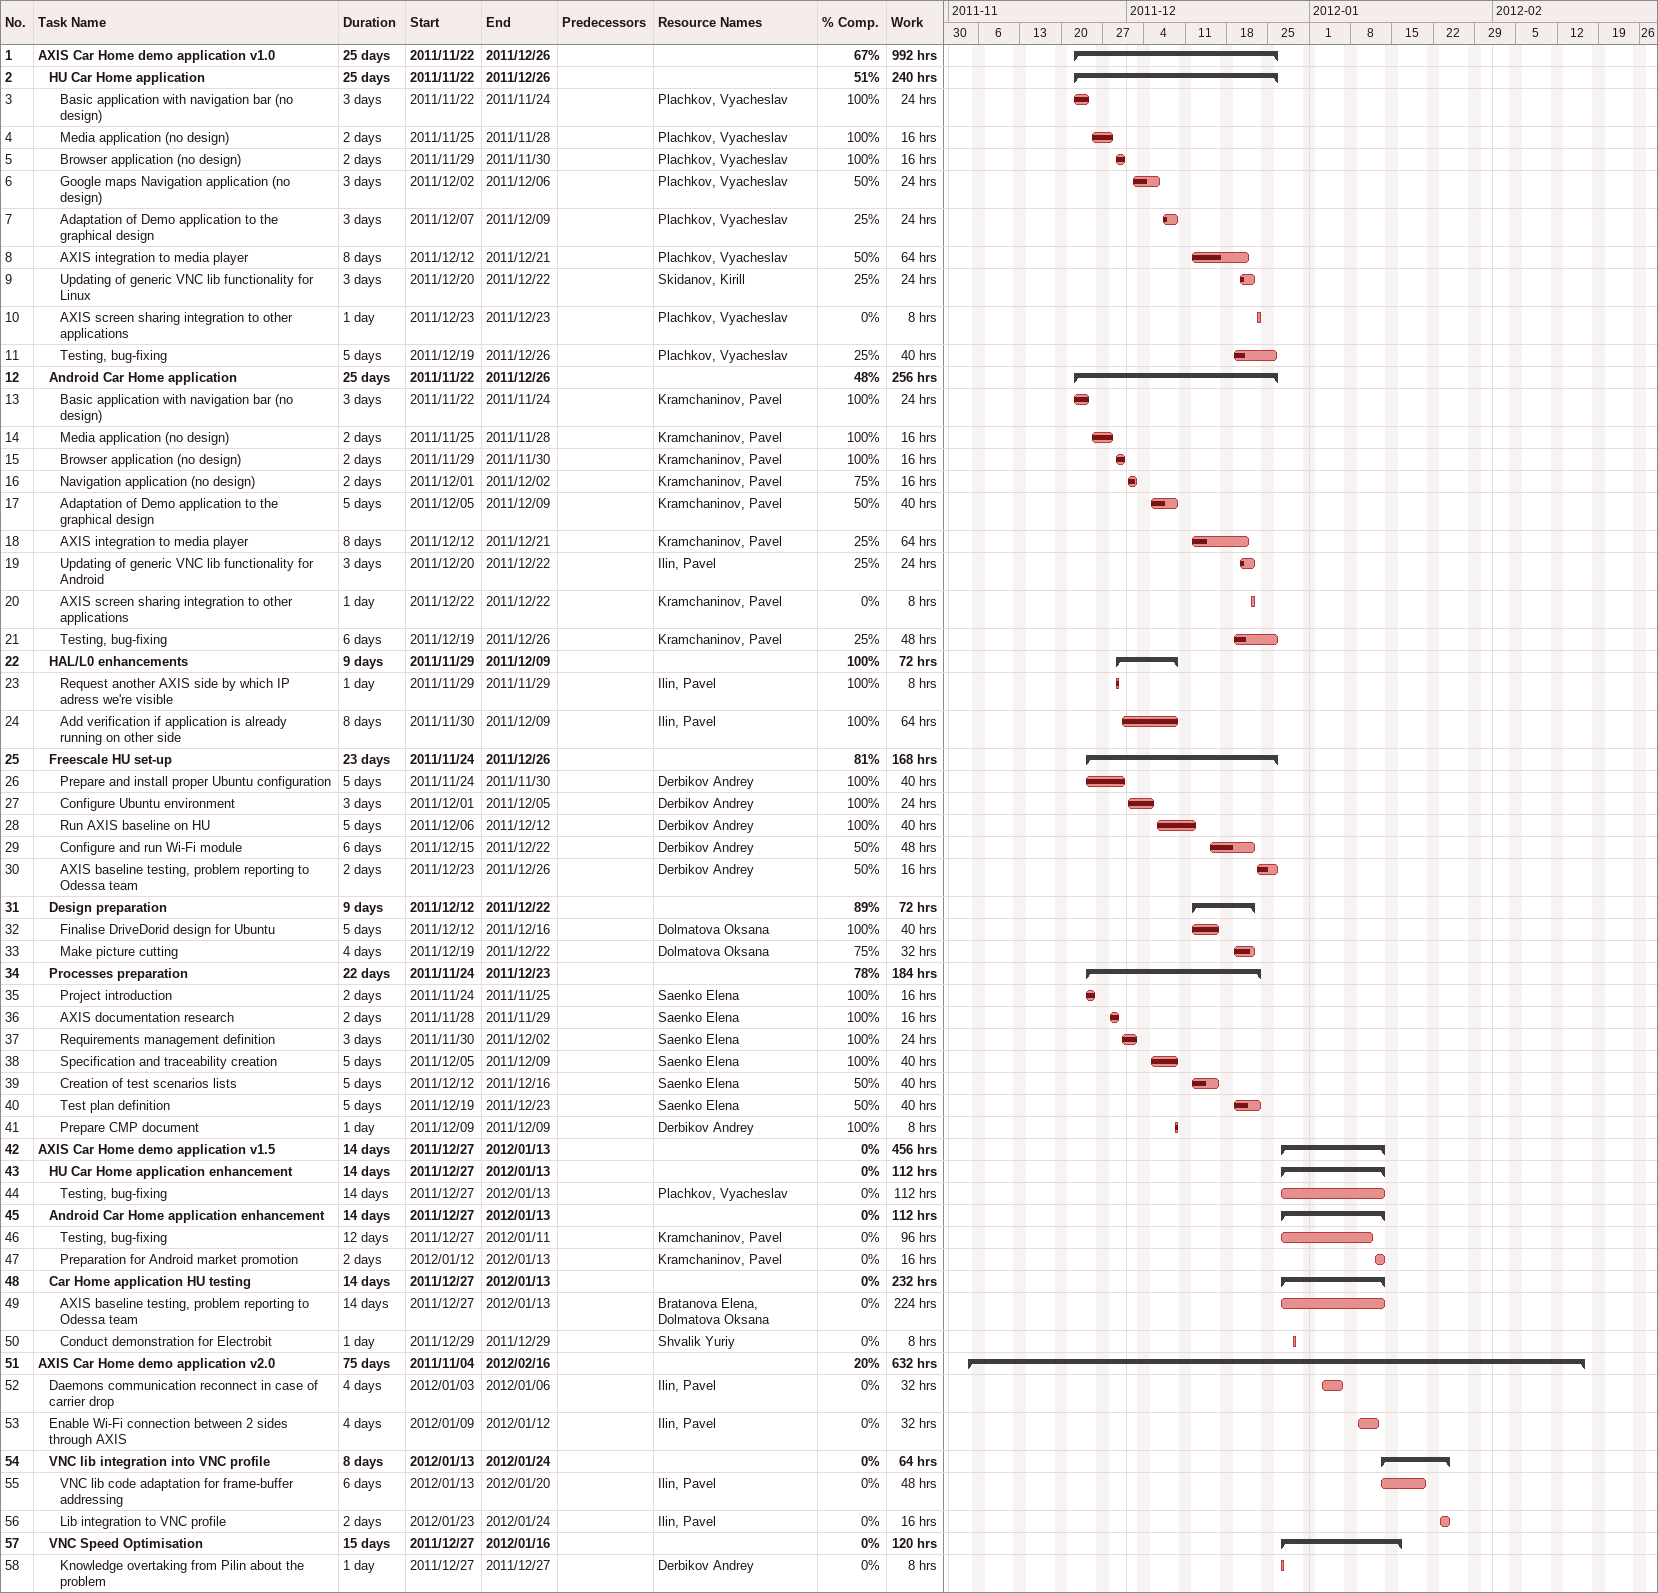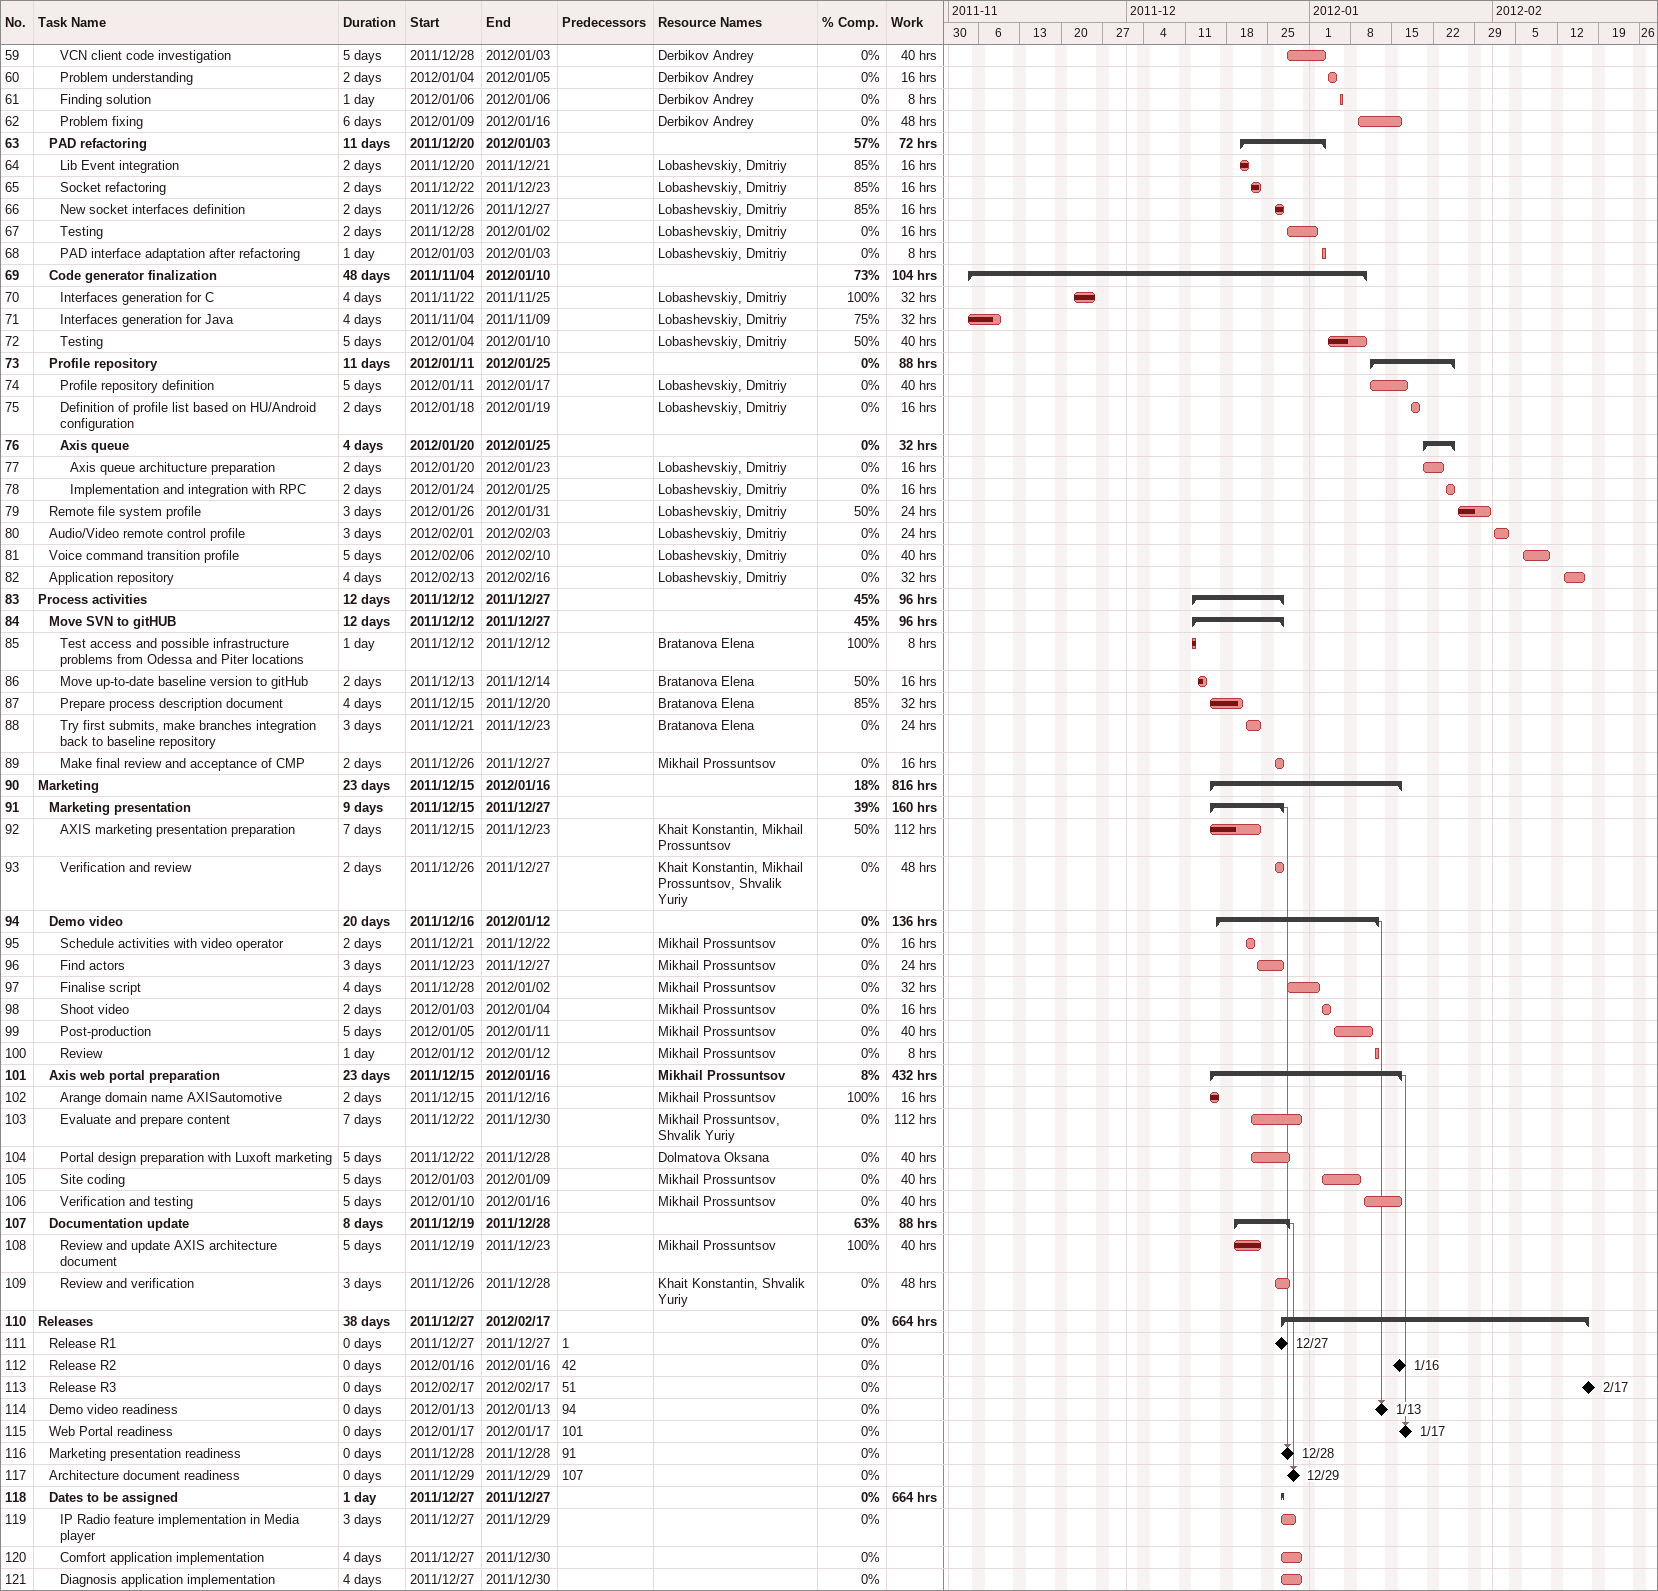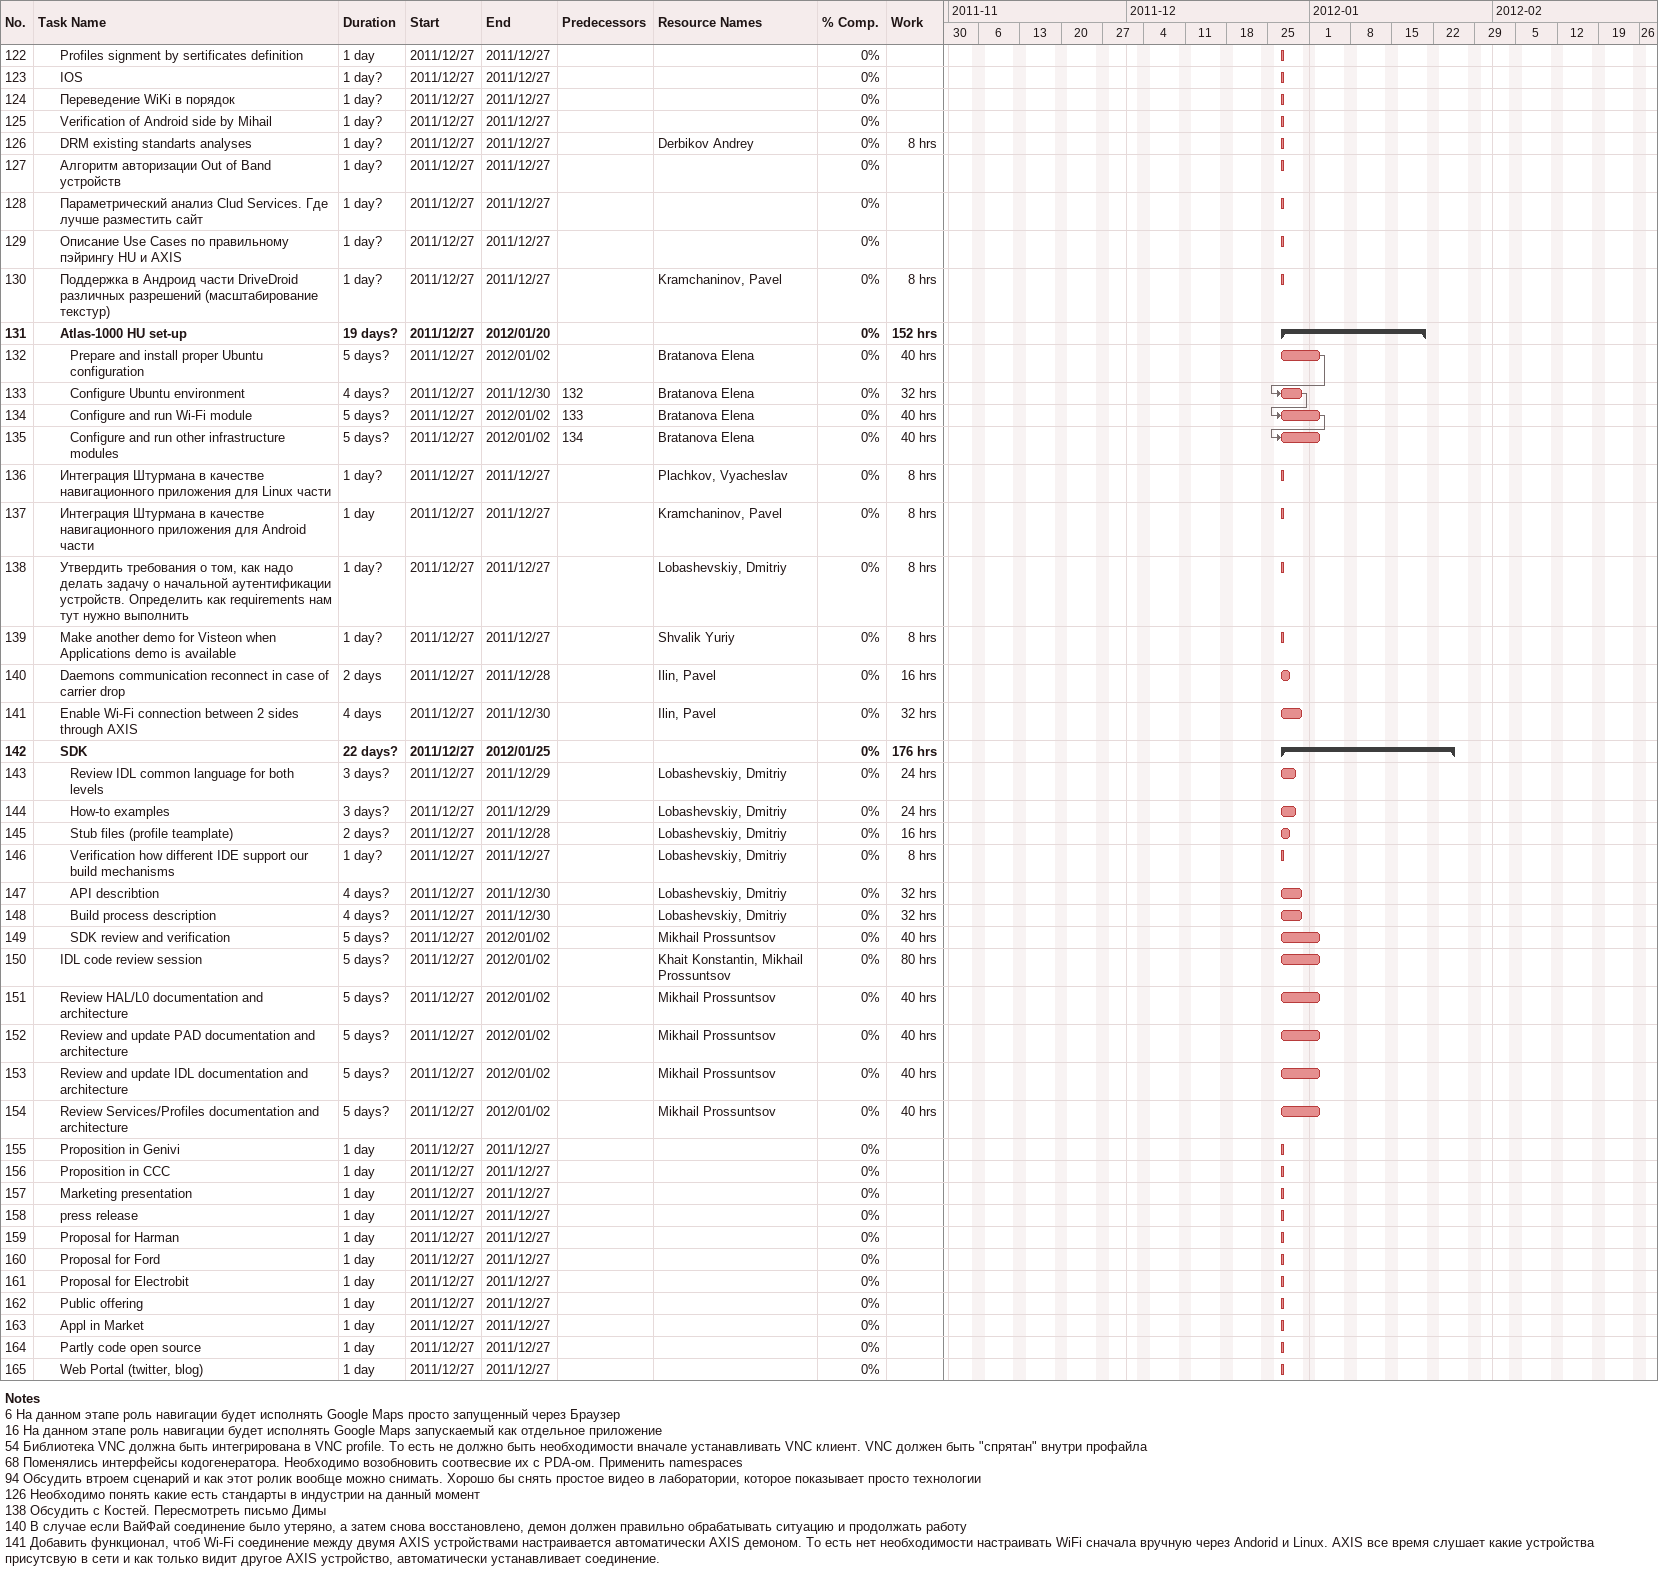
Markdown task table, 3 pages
| ID | Level | Task | Duration | Start | Finish | Predecessors | Resources | % complete | Work (h) |
|---|---|---|---|---|---|---|---|---|---|
| 1 | 1 | **AXIS Car Home demo application v1.0** | 25d | 2011-11-22 | 2011-12-26 |  |  | 67 | 992 |
| 2 | 2 | **HU Car Home application** | 25d | 2011-11-22 | 2011-12-26 |  |  | 51 | 240 |
| 3 | 3 | Basic application with navigation bar (no design) | 3d | 2011-11-22 | 2011-11-24 |  | Plachkov, Vyacheslav | 100 | 24 |
| 4 | 3 | Media application (no design) | 2d | 2011-11-25 | 2011-11-28 |  | Plachkov, Vyacheslav | 100 | 16 |
| 5 | 3 | Browser application (no design) | 2d | 2011-11-29 | 2011-11-30 |  | Plachkov, Vyacheslav | 100 | 16 |
| 6 | 3 | Google maps Navigation application (no design) | 3d | 2011-12-02 | 2011-12-06 |  | Plachkov, Vyacheslav | 50 | 24 |
| 7 | 3 | Adaptation of Demo application to the graphical design | 3d | 2011-12-07 | 2011-12-09 |  | Plachkov, Vyacheslav | 25 | 24 |
| 8 | 3 | AXIS integration to media player | 8d | 2011-12-12 | 2011-12-21 |  | Plachkov, Vyacheslav | 50 | 64 |
| 9 | 3 | Updating of generic VNC lib functionality for Linux | 3d | 2011-12-20 | 2011-12-22 |  | Skidanov, Kirill | 25 | 24 |
| 10 | 3 | AXIS screen sharing integration to other applications | 1d | 2011-12-23 | 2011-12-23 |  | Plachkov, Vyacheslav | 0 | 8 |
| 11 | 3 | Testing, bug-fixing | 5d | 2011-12-19 | 2011-12-26 |  | Plachkov, Vyacheslav | 25 | 40 |
| 12 | 2 | **Android Car Home application** | 25d | 2011-11-22 | 2011-12-26 |  |  | 48 | 256 |
| 13 | 3 | Basic application with navigation bar (no design) | 3d | 2011-11-22 | 2011-11-24 |  | Kramchaninov, Pavel | 100 | 24 |
| 14 | 3 | Media application (no design) | 2d | 2011-11-25 | 2011-11-28 |  | Kramchaninov, Pavel | 100 | 16 |
| 15 | 3 | Browser application (no design) | 2d | 2011-11-29 | 2011-11-30 |  | Kramchaninov, Pavel | 100 | 16 |
| 16 | 3 | Navigation application (no design) | 2d | 2011-12-01 | 2011-12-02 |  | Kramchaninov, Pavel | 75 | 16 |
| 17 | 3 | Adaptation of Demo application to the graphical design | 5d | 2011-12-05 | 2011-12-09 |  | Kramchaninov, Pavel | 50 | 40 |
| 18 | 3 | AXIS integration to media player | 8d | 2011-12-12 | 2011-12-21 |  | Kramchaninov, Pavel | 25 | 64 |
| 19 | 3 | Updating of generic VNC lib functionality for Android | 3d | 2011-12-20 | 2011-12-22 |  | Ilin, Pavel | 25 | 24 |
| 20 | 3 | AXIS screen sharing integration to other applications | 1d | 2011-12-22 | 2011-12-22 |  | Kramchaninov, Pavel | 0 | 8 |
| 21 | 3 | Testing, bug-fixing | 6d | 2011-12-19 | 2011-12-26 |  | Kramchaninov, Pavel | 25 | 48 |
| 22 | 2 | **HAL/L0 enhancements** | 9d | 2011-11-29 | 2011-12-09 |  |  | 100 | 72 |
| 23 | 3 | Request another AXIS side by which IP adress we're visible | 1d | 2011-11-29 | 2011-11-29 |  | Ilin, Pavel | 100 | 8 |
| 24 | 3 | Add verification if application is already running on other side | 8d | 2011-11-30 | 2011-12-09 |  | Ilin, Pavel | 100 | 64 |
| 25 | 2 | **Freescale HU set-up** | 23d | 2011-11-24 | 2011-12-26 |  |  | 81 | 168 |
| 26 | 3 | Prepare and install proper Ubuntu configuration | 5d | 2011-11-24 | 2011-11-30 |  | Derbikov Andrey | 100 | 40 |
| 27 | 3 | Configure Ubuntu environment | 3d | 2011-12-01 | 2011-12-05 |  | Derbikov Andrey | 100 | 24 |
| 28 | 3 | Run AXIS baseline on HU | 5d | 2011-12-06 | 2011-12-12 |  | Derbikov Andrey | 100 | 40 |
| 29 | 3 | Configure and run Wi-Fi module | 6d | 2011-12-15 | 2011-12-22 |  | Derbikov Andrey | 50 | 48 |
| 30 | 3 | AXIS baseline testing, problem reporting to Odessa team | 2d | 2011-12-23 | 2011-12-26 |  | Derbikov Andrey | 50 | 16 |
| 31 | 2 | **Design preparation** | 9d | 2011-12-12 | 2011-12-22 |  |  | 89 | 72 |
| 32 | 3 | Finalise DriveDorid design for Ubuntu | 5d | 2011-12-12 | 2011-12-16 |  | Dolmatova Oksana | 100 | 40 |
| 33 | 3 | Make picture cutting | 4d | 2011-12-19 | 2011-12-22 |  | Dolmatova Oksana | 75 | 32 |
| 34 | 2 | **Processes preparation** | 22d | 2011-11-24 | 2011-12-23 |  |  | 78 | 184 |
| 35 | 3 | Project introduction | 2d | 2011-11-24 | 2011-11-25 |  | Saenko Elena | 100 | 16 |
| 36 | 3 | AXIS documentation research | 2d | 2011-11-28 | 2011-11-29 |  | Saenko Elena | 100 | 16 |
| 37 | 3 | Requirements management definition | 3d | 2011-11-30 | 2011-12-02 |  | Saenko Elena | 100 | 24 |
| 38 | 3 | Specification and traceability creation | 5d | 2011-12-05 | 2011-12-09 |  | Saenko Elena | 100 | 40 |
| 39 | 3 | Creation of test scenarios lists | 5d | 2011-12-12 | 2011-12-16 |  | Saenko Elena | 50 | 40 |
| 40 | 3 | Test plan definition | 5d | 2011-12-19 | 2011-12-23 |  | Saenko Elena | 50 | 40 |
| 41 | 3 | Prepare CMP document | 1d | 2011-12-09 | 2011-12-09 |  | Derbikov Andrey | 100 | 8 |
| 42 | 1 | **AXIS Car Home demo application v1.5** | 14d | 2011-12-27 | 2012-01-13 |  |  | 0 | 456 |
| 43 | 2 | **HU Car Home application enhancement** | 14d | 2011-12-27 | 2012-01-13 |  |  | 0 | 112 |
| 44 | 3 | Testing, bug-fixing | 14d | 2011-12-27 | 2012-01-13 |  | Plachkov, Vyacheslav | 0 | 112 |
| 45 | 2 | **Android Car Home application enhancement** | 14d | 2011-12-27 | 2012-01-13 |  |  | 0 | 112 |
| 46 | 3 | Testing, bug-fixing | 12d | 2011-12-27 | 2012-01-11 |  | Kramchaninov, Pavel | 0 | 96 |
| 47 | 3 | Preparation for Android market promotion | 2d | 2012-01-12 | 2012-01-13 |  | Kramchaninov, Pavel | 0 | 16 |
| 48 | 2 | **Car Home application HU testing** | 14d | 2011-12-27 | 2012-01-13 |  |  | 0 | 232 |
| 49 | 3 | AXIS baseline testing, problem reporting to Odessa team | 14d | 2011-12-27 | 2012-01-13 |  | Bratanova Elena, Dolmatova Oksana | 0 | 224 |
| 50 | 3 | Conduct demonstration for Electrobit | 1d | 2011-12-29 | 2011-12-29 |  | Shvalik Yuriy | 0 | 8 |
| 51 | 1 | **AXIS Car Home demo application v2.0** | 75d | 2011-11-04 | 2012-02-16 |  |  | 20 | 632 |
| 52 | 2 | Daemons communication reconnect in case of carrier drop | 4d | 2012-01-03 | 2012-01-06 |  | Ilin, Pavel | 0 | 32 |
| 53 | 2 | Enable Wi-Fi connection between 2 sides through AXIS | 4d | 2012-01-09 | 2012-01-12 |  | Ilin, Pavel | 0 | 32 |
| 54 | 2 | **VNC lib integration into VNC profile** | 8d | 2012-01-13 | 2012-01-24 |  |  | 0 | 64 |
| 55 | 3 | VNC lib code adaptation for frame-buffer addressing | 6d | 2012-01-13 | 2012-01-20 |  | Ilin, Pavel | 0 | 48 |
| 56 | 3 | Lib integration to VNC profile | 2d | 2012-01-23 | 2012-01-24 |  | Ilin, Pavel | 0 | 16 |
| 57 | 2 | **VNC Speed Optimisation** | 15d | 2011-12-27 | 2012-01-16 |  |  | 0 | 120 |
| 58 | 3 | Knowledge overtaking from Pilin about the problem | 1d | 2011-12-27 | 2011-12-27 |  | Derbikov Andrey | 0 | 8 |
| 59 | 3 | VCN client code investigation | 5d | 2011-12-28 | 2012-01-03 |  | Derbikov Andrey | 0 | 40 |
| 60 | 3 | Problem understanding | 2d | 2012-01-04 | 2012-01-05 |  | Derbikov Andrey | 0 | 16 |
| 61 | 3 | Finding solution | 1d | 2012-01-06 | 2012-01-06 |  | Derbikov Andrey | 0 | 8 |
| 62 | 3 | Problem fixing | 6d | 2012-01-09 | 2012-01-16 |  | Derbikov Andrey | 0 | 48 |
| 63 | 2 | **PAD refactoring** | 11d | 2011-12-20 | 2012-01-03 |  |  | 57 | 72 |
| 64 | 3 | Lib Event integration | 2d | 2011-12-20 | 2011-12-21 |  | Lobashevskiy, Dmitriy | 85 | 16 |
| 65 | 3 | Socket refactoring | 2d | 2011-12-22 | 2011-12-23 |  | Lobashevskiy, Dmitriy | 85 | 16 |
| 66 | 3 | New socket interfaces definition | 2d | 2011-12-26 | 2011-12-27 |  | Lobashevskiy, Dmitriy | 85 | 16 |
| 67 | 3 | Testing | 2d | 2011-12-28 | 2012-01-02 |  | Lobashevskiy, Dmitriy | 0 | 16 |
| 68 | 3 | PAD interface adaptation after refactoring | 1d | 2012-01-03 | 2012-01-03 |  | Lobashevskiy, Dmitriy | 0 | 8 |
| 69 | 2 | **Code generator finalization** | 48d | 2011-11-04 | 2012-01-10 |  |  | 73 | 104 |
| 70 | 3 | Interfaces generation for C | 4d | 2011-11-22 | 2011-11-25 |  | Lobashevskiy, Dmitriy | 100 | 32 |
| 71 | 3 | Interfaces generation for Java | 4d | 2011-11-04 | 2011-11-09 |  | Lobashevskiy, Dmitriy | 75 | 32 |
| 72 | 3 | Testing | 5d | 2012-01-04 | 2012-01-10 |  | Lobashevskiy, Dmitriy | 50 | 40 |
| 73 | 2 | **Profile repository** | 11d | 2012-01-11 | 2012-01-25 |  |  | 0 | 88 |
| 74 | 3 | Profile repository definition | 5d | 2012-01-11 | 2012-01-17 |  | Lobashevskiy, Dmitriy | 0 | 40 |
| 75 | 3 | Definition of profile list based on HU/Android configuration | 2d | 2012-01-18 | 2012-01-19 |  | Lobashevskiy, Dmitriy | 0 | 16 |
| 76 | 3 | **Axis queue** | 4d | 2012-01-20 | 2012-01-25 |  |  | 0 | 32 |
| 77 | 4 | Axis queue architucture preparation | 2d | 2012-01-20 | 2012-01-23 |  | Lobashevskiy, Dmitriy | 0 | 16 |
| 78 | 4 | Implementation and integration with RPC | 2d | 2012-01-24 | 2012-01-25 |  | Lobashevskiy, Dmitriy | 0 | 16 |
| 79 | 2 | Remote file system profile | 3d | 2012-01-26 | 2012-01-31 |  | Lobashevskiy, Dmitriy | 50 | 24 |
| 80 | 2 | Audio/Video remote control profile | 3d | 2012-02-01 | 2012-02-03 |  | Lobashevskiy, Dmitriy | 0 | 24 |
| 81 | 2 | Voice command transition profile | 5d | 2012-02-06 | 2012-02-10 |  | Lobashevskiy, Dmitriy | 0 | 40 |
| 82 | 2 | Application repository | 4d | 2012-02-13 | 2012-02-16 |  | Lobashevskiy, Dmitriy | 0 | 32 |
| 83 | 1 | **Process activities** | 12d | 2011-12-12 | 2011-12-27 |  |  | 45 | 96 |
| 84 | 2 | **Move SVN to gitHUB** | 12d | 2011-12-12 | 2011-12-27 |  |  | 45 | 96 |
| 85 | 3 | Test access and possible infrastructure problems from Odessa and Piter locations | 1d | 2011-12-12 | 2011-12-12 |  | Bratanova Elena | 100 | 8 |
| 86 | 3 | Move up-to-date baseline version to gitHub | 2d | 2011-12-13 | 2011-12-14 |  | Bratanova Elena | 50 | 16 |
| 87 | 3 | Prepare process description document | 4d | 2011-12-15 | 2011-12-20 |  | Bratanova Elena | 85 | 32 |
| 88 | 3 | Try first submits, make branches integration back to baseline repository | 3d | 2011-12-21 | 2011-12-23 |  | Bratanova Elena | 0 | 24 |
| 89 | 3 | Make final review and acceptance of CMP | 2d | 2011-12-26 | 2011-12-27 |  | Mikhail Prossuntsov | 0 | 16 |
| 90 | 1 | **Marketing** | 23d | 2011-12-15 | 2012-01-16 |  |  | 18 | 816 |
| 91 | 2 | **Marketing presentation** | 9d | 2011-12-15 | 2011-12-27 |  |  | 39 | 160 |
| 92 | 3 | AXIS marketing presentation preparation | 7d | 2011-12-15 | 2011-12-23 |  | Khait Konstantin, Mikhail Prossuntsov | 50 | 112 |
| 93 | 3 | Verification and review | 2d | 2011-12-26 | 2011-12-27 |  | Khait Konstantin, Mikhail Prossuntsov, Shvalik Yuriy | 0 | 48 |
| 94 | 2 | **Demo video** | 20d | 2011-12-16 | 2012-01-12 |  |  | 0 | 136 |
| 95 | 3 | Schedule activities with video operator | 2d | 2011-12-21 | 2011-12-22 |  | Mikhail Prossuntsov | 0 | 16 |
| 96 | 3 | Find actors | 3d | 2011-12-23 | 2011-12-27 |  | Mikhail Prossuntsov | 0 | 24 |
| 97 | 3 | Finalise script | 4d | 2011-12-28 | 2012-01-02 |  | Mikhail Prossuntsov | 0 | 32 |
| 98 | 3 | Shoot video | 2d | 2012-01-03 | 2012-01-04 |  | Mikhail Prossuntsov | 0 | 16 |
| 99 | 3 | Post-production | 5d | 2012-01-05 | 2012-01-11 |  | Mikhail Prossuntsov | 0 | 40 |
| 100 | 3 | Review | 1d | 2012-01-12 | 2012-01-12 |  | Mikhail Prossuntsov | 0 | 8 |
| 101 | 2 | **Axis web portal preparation** | 23d | 2011-12-15 | 2012-01-16 |  | Mikhail Prossuntsov | 8 | 432 |
| 102 | 3 | Arange domain name AXISautomotive | 2d | 2011-12-15 | 2011-12-16 |  | Mikhail Prossuntsov | 100 | 16 |
| 103 | 3 | Evaluate and prepare content | 7d | 2011-12-22 | 2011-12-30 |  | Mikhail Prossuntsov, Shvalik Yuriy | 0 | 112 |
| 104 | 3 | Portal design preparation with Luxoft marketing | 5d | 2011-12-22 | 2011-12-28 |  | Dolmatova Oksana | 0 | 40 |
| 105 | 3 | Site coding | 5d | 2012-01-03 | 2012-01-09 |  | Mikhail Prossuntsov | 0 | 40 |
| 106 | 3 | Verification and testing | 5d | 2012-01-10 | 2012-01-16 |  | Mikhail Prossuntsov | 0 | 40 |
| 107 | 2 | **Documentation update** | 8d | 2011-12-19 | 2011-12-28 |  |  | 63 | 88 |
| 108 | 3 | Review and update AXIS architecture document | 5d | 2011-12-19 | 2011-12-23 |  | Mikhail Prossuntsov | 100 | 40 |
| 109 | 3 | Review and verification | 3d | 2011-12-26 | 2011-12-28 |  | Khait Konstantin, Shvalik Yuriy | 0 | 48 |
| 110 | 1 | **Releases** | 38d | 2011-12-27 | 2012-02-17 |  |  | 0 | 664 |
| 111 | 2 | Release R1 | 0d | 2011-12-27 | 2011-12-27 | 1 |  | 0 |  |
| 112 | 2 | Release R2 | 0d | 2012-01-16 | 2012-01-16 | 42 |  | 0 |  |
| 113 | 2 | Release R3 | 0d | 2012-02-17 | 2012-02-17 | 51 |  | 0 |  |
| 114 | 2 | Demo video readiness | 0d | 2012-01-13 | 2012-01-13 | 94 |  | 0 |  |
| 115 | 2 | Web Portal readiness | 0d | 2012-01-17 | 2012-01-17 | 101 |  | 0 |  |
| 116 | 2 | Marketing presentation readiness | 0d | 2011-12-28 | 2011-12-28 | 91 |  | 0 |  |
| 117 | 2 | Architecture document readiness | 0d | 2011-12-29 | 2011-12-29 | 107 |  | 0 |  |
| 118 | 2 | **Dates to be assigned** | 1d | 2011-12-27 | 2011-12-27 |  |  | 0 | 664 |
| 119 | 3 | IP Radio feature implementation in Media player | 3d | 2011-12-27 | 2011-12-29 |  |  | 0 |  |
| 120 | 3 | Comfort application implementation | 4d | 2011-12-27 | 2011-12-30 |  |  | 0 |  |
| 121 | 3 | Diagnosis application implementation | 4d | 2011-12-27 | 2011-12-30 |  |  | 0 |  |
| 122 | 3 | Profiles signment by sertificates definition | 1d | 2011-12-27 | 2011-12-27 |  |  | 0 |  |
| 123 | 3 | IOS | 1d? | 2011-12-27 | 2011-12-27 |  |  | 0 |  |
| 124 | 3 | Переведение WiKi в порядок | 1d? | 2011-12-27 | 2011-12-27 |  |  | 0 |  |
| 125 | 3 | Verification of Android side by Mihail | 1d? | 2011-12-27 | 2011-12-27 |  |  | 0 |  |
| 126 | 3 | DRM existing standarts analyses | 1d? | 2011-12-27 | 2011-12-27 |  | Derbikov Andrey | 0 | 8 |
| 127 | 3 | Алгоритм авторизации Out of Band устройств | 1d? | 2011-12-27 | 2011-12-27 |  |  | 0 |  |
| 128 | 3 | Параметрический анализ Clud Services. Где лучше разместить сайт | 1d? | 2011-12-27 | 2011-12-27 |  |  | 0 |  |
| 129 | 3 | Описание Use Cases по правильному пэйрингу HU и AXIS | 1d? | 2011-12-27 | 2011-12-27 |  |  | 0 |  |
| 130 | 3 | Поддержка в Андроид части DriveDroid различных разрешений (масштабирование текстур) | 1d? | 2011-12-27 | 2011-12-27 |  | Kramchaninov, Pavel | 0 | 8 |
| 131 | 3 | **Atlas-1000 HU set-up** | 19d? | 2011-12-27 | 2012-01-20 |  |  | 0 | 152 |
| 132 | 4 | Prepare and install proper Ubuntu configuration | 5d? | 2011-12-27 | 2012-01-02 |  | Bratanova Elena | 0 | 40 |
| 133 | 4 | Configure Ubuntu environment | 4d? | 2011-12-27 | 2011-12-30 | 132 | Bratanova Elena | 0 | 32 |
| 134 | 4 | Configure and run Wi-Fi module | 5d? | 2011-12-27 | 2012-01-02 | 133 | Bratanova Elena | 0 | 40 |
| 135 | 4 | Configure and run other infrastructure modules | 5d? | 2011-12-27 | 2012-01-02 | 134 | Bratanova Elena | 0 | 40 |
| 136 | 3 | Интеграция Штурмана в качестве навигационного приложения для Linux части | 1d? | 2011-12-27 | 2011-12-27 |  | Plachkov, Vyacheslav | 0 | 8 |
| 137 | 3 | Интеграция Штурмана в качестве навигационного приложения для Android части | 1d | 2011-12-27 | 2011-12-27 |  | Kramchaninov, Pavel | 0 | 8 |
| 138 | 3 | Утвердить требования о том, как надо делать задачу о начальной аутентификации устройств. Определить как requirements нам тут нужно выполнить | 1d? | 2011-12-27 | 2011-12-27 |  | Lobashevskiy, Dmitriy | 0 | 8 |
| 139 | 3 | Make another demo for Visteon when Applications demo is available | 1d? | 2011-12-27 | 2011-12-27 |  | Shvalik Yuriy | 0 | 8 |
| 140 | 3 | Daemons communication reconnect in case of carrier drop | 2d | 2011-12-27 | 2011-12-28 |  | Ilin, Pavel | 0 | 16 |
| 141 | 3 | Enable Wi-Fi connection between 2 sides through AXIS | 4d | 2011-12-27 | 2011-12-30 |  | Ilin, Pavel | 0 | 32 |
| 142 | 3 | **SDK** | 22d? | 2011-12-27 | 2012-01-25 |  |  | 0 | 176 |
| 143 | 4 | Review IDL common language for both levels | 3d? | 2011-12-27 | 2011-12-29 |  | Lobashevskiy, Dmitriy | 0 | 24 |
| 144 | 4 | How-to examples | 3d? | 2011-12-27 | 2011-12-29 |  | Lobashevskiy, Dmitriy | 0 | 24 |
| 145 | 4 | Stub files (profile teamplate) | 2d? | 2011-12-27 | 2011-12-28 |  | Lobashevskiy, Dmitriy | 0 | 16 |
| 146 | 4 | Verification how different IDE support our build mechanisms | 1d? | 2011-12-27 | 2011-12-27 |  | Lobashevskiy, Dmitriy | 0 | 8 |
| 147 | 4 | API describtion | 4d? | 2011-12-27 | 2011-12-30 |  | Lobashevskiy, Dmitriy | 0 | 32 |
| 148 | 4 | Build process description | 4d? | 2011-12-27 | 2011-12-30 |  | Lobashevskiy, Dmitriy | 0 | 32 |
| 149 | 4 | SDK review and verification | 5d? | 2011-12-27 | 2012-01-02 |  | Mikhail Prossuntsov | 0 | 40 |
| 150 | 3 | IDL code review session | 5d? | 2011-12-27 | 2012-01-02 |  | Khait Konstantin, Mikhail Prossuntsov | 0 | 80 |
| 151 | 3 | Review HAL/L0 documentation and architecture | 5d? | 2011-12-27 | 2012-01-02 |  | Mikhail Prossuntsov | 0 | 40 |
| 152 | 3 | Review and update PAD documentation and architecture | 5d? | 2011-12-27 | 2012-01-02 |  | Mikhail Prossuntsov | 0 | 40 |
| 153 | 3 | Review and update IDL documentation and architecture | 5d? | 2011-12-27 | 2012-01-02 |  | Mikhail Prossuntsov | 0 | 40 |
| 154 | 3 | Review Services/Profiles documentation and architecture | 5d? | 2011-12-27 | 2012-01-02 |  | Mikhail Prossuntsov | 0 | 40 |
| 155 | 3 | Proposition in Genivi | 1d | 2011-12-27 | 2011-12-27 |  |  | 0 |  |
| 156 | 3 | Proposition in CCC | 1d | 2011-12-27 | 2011-12-27 |  |  | 0 |  |
| 157 | 3 | Marketing presentation | 1d | 2011-12-27 | 2011-12-27 |  |  | 0 |  |
| 158 | 3 | press release | 1d | 2011-12-27 | 2011-12-27 |  |  | 0 |  |
| 159 | 3 | Proposal for Harman | 1d | 2011-12-27 | 2011-12-27 |  |  | 0 |  |
| 160 | 3 | Proposal for Ford | 1d | 2011-12-27 | 2011-12-27 |  |  | 0 |  |
| 161 | 3 | Proposal for Electrobit | 1d | 2011-12-27 | 2011-12-27 |  |  | 0 |  |
| 162 | 3 | Public offering | 1d | 2011-12-27 | 2011-12-27 |  |  | 0 |  |
| 163 | 3 | Appl in Market | 1d | 2011-12-27 | 2011-12-27 |  |  | 0 |  |
| 164 | 3 | Partly code open source | 1d | 2011-12-27 | 2011-12-27 |  |  | 0 |  |
| 165 | 3 | Web Portal (twitter, blog) | 1d | 2011-12-27 | 2011-12-27 |  |  | 0 |  |

Notes
- 6: На данном этапе роль навигации будет исполнять Google Maps просто запущенный через Браузер
- 16: На данном этапе роль навигации будет исполнять Google Maps запускаемый как отдельное приложение
- 54: Библиотека VNC должна быть интегрирована в VNC profile. То есть не должно быть необходимости вначале устанавливать VNC клиент. VNC должен быть "спрятан" внутри профайла
- 68: Поменялись интерфейсы кодогенератора. Необходимо возобновить соотвесвие их с PDA-ом. Применить namespaces
- 94: Обсудить втроем сценарий и как этот ролик вообще можно снимать. Хорошо бы снять простое видео в лаборатории, которое показывает просто технологии
- 126: Необходимо понять какие есть стандарты в индустрии на данный момент
- 138: Обсудить с Костей. Пересмотреть письмо Димы
- 140: В случае если ВайФай соединение было утеряно, а затем снова восстановлено, демон должен правильно обрабатывать ситуацию и продолжать работу
- 141: Добавить функционал, чтоб Wi-Fi соединение между двумя AXIS устройствами настраивается автоматически AXIS демоном. То есть нет необходимости настраивать WiFi сначала вручную через Andorid и Linux. AXIS все время слушает какие устройства присутсвую в сети и как только видит другое AXIS устройство, автоматически устанавливает соединение.
